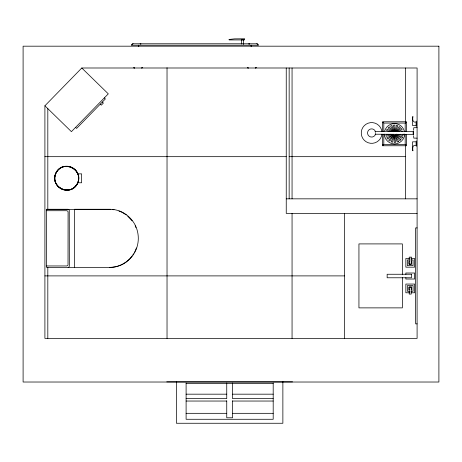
<?xml version="1.0" encoding="UTF-8"?>
<svg xmlns="http://www.w3.org/2000/svg" width="462" height="462" viewBox="0 0 462 462"><rect width="100%" height="100%" fill="white"/><g stroke="black" fill="none" stroke-linecap="round" stroke-linejoin="round"><path stroke-width="0.69" d="M394.6 131.664L394.935 125.063L393.485 125.179L394.242 131.606M403.13 134.067L403.026 135.516L396.552 134.188M375.566 133.46L375.589 132.715M244.404 39.813L244.375 38.854M394.998 131.653L396.5 125.358L397.898 125.745L395.576 131.22M77.714 182.779C83.778 168.561 61.486 159.326 55.717 173.666C49.653 187.89 71.945 197.124 77.714 182.779L81.63 182.779L81.63 173.862L77.795 173.862M77.114 184.228C85.048 170.807 63.975 158.639 56.318 172.222C48.383 185.643 69.456 197.811 77.114 184.228A12.006 12.006 0 0 1 58.997 187.422A12.006 12.006 0 0 1 58.997 169.023A12.006 12.006 0 0 1 77.114 172.222M132.889 254.88L133.558 253.771M134.223 252.662L134.887 251.553M396.09 131.352L399.266 126.559L400.45 127.408L396.835 131.266M132.144 255.925L129.666 258.893L126.282 261.844L122.482 264.218A27.905 27.905 0 0 1 109.598 267.382M44.906 105.792L81.791 67.995L417.094 67.995L417.094 338.409L44.906 338.409L44.906 105.792L71.408 131.653L108.293 93.855L81.791 67.995M397.332 131.531L401.287 128.424L402.142 129.597L398.66 131.491M401.339 131.526L402.708 131.081M393.104 134.194L386.238 136.319L385.857 134.91L391.1 134.217M68.116 267.417L68.821 267.169L69.335 266.176L69.265 210.123L68.116 209.263L46.552 209.263L46.552 267.417L109.835 267.417M416.274 121.142L416.274 126.478M416.274 140.904L416.274 146.24M133.108 43.774L132.115 44.19L131.705 45.195L258.171 45.195L257.761 44.19L256.768 43.774L133.108 43.774A1.415 1.415 0 0 0 131.71 45.195M243.249 43.278L243.283 44.271M415.881 122.032C412.526 123.054 412.358 118.711 413.011 116.591L412.52 116.69L412.52 125.514L415.881 125.589M416.175 122.522L416.175 125.092M417.094 127.674L413.779 127.714L413.634 130.013M417.094 138.155L413.779 138.115L413.634 135.822M415.881 141.794L412.531 141.846L412.52 150.693L413.011 150.791C412.358 148.677 412.526 144.329 415.881 145.351M416.175 142.29L416.175 144.86M44.906 156.676L286.244 156.676M289.154 156.676L405.463 156.676M286.244 198.839L417.094 198.839M46.552 209.413L109.598 209.413A27.905 27.905 0 0 1 110.868 209.442M46.552 210.718L66.874 210.718L67.845 211.244L68.087 211.96L68.024 265.101L66.874 265.962L46.552 265.962M417.094 213.38L286.244 213.38L286.244 67.995M417.094 227.916L415.638 227.916L415.638 323.868L417.094 323.868M409.886 258.449L405.861 258.449L405.861 267.169L414.587 267.169L414.587 258.449L411.232 258.449M409.517 259.973L407.392 259.973L407.392 265.644L413.057 265.644L413.057 259.973L410.932 259.973M409.216 261.504L408.916 261.504L408.916 264.114L411.526 264.114L411.526 261.504L411.226 261.504M44.906 275.895L344.49 275.895M409.216 289.72L408.916 289.72L408.916 287.116L411.526 287.116L411.526 289.72L411.226 289.72M409.517 291.251L407.392 291.251L407.392 285.585L413.057 285.585L413.057 291.251L410.932 291.251M409.886 292.781L405.861 292.781L405.861 284.055L414.587 284.055L414.587 292.781L411.232 292.781M166.747 381.86L292.55 381.86M186.105 383.385L273.192 383.385M186.105 394.178L226.744 394.178M232.553 394.178L273.192 394.178M186.105 398.642L226.744 398.642L226.744 383.015M273.192 398.642L232.553 398.642L232.553 383.015M186.105 401.039L226.744 401.039M232.553 401.039L273.192 401.039M186.105 413.323L226.744 413.323M232.553 413.323L273.192 413.323M244.254 38.796L234.621 38.86L228.956 39.466L229.164 39.928L244.231 39.928M389.189 131.508L386.538 130.382L387.156 129.065L391.054 131.56M122.482 212.572L126.282 214.946M127.731 216.216L132.144 220.865M391.857 131.295L388.184 127.859L389.218 126.831L392.821 131.566M104.331 97.915L105.371 98.932L76.611 128.401L75.572 127.391M102.327 102.05L103.367 103.066L101.334 105.151L100.294 104.135M393.191 131.185L390.598 126.051L391.92 125.445L393.872 131.757M413.634 130.948L413.634 134.887M406.491 131.641L406.491 121.766L382.501 121.766L382.501 131.641M406.491 134.465L406.491 145.755L382.501 145.755L382.501 134.465M405.861 274.347L405.861 273.013L414.587 273.013L414.587 279.025L405.861 279.025L405.861 277.691M405.463 67.995L405.463 123.14M405.463 144.721L405.463 198.839M405.18 131.624L405.18 123.077L383.812 123.077L383.812 131.624M405.18 134.471L405.18 144.444L383.812 144.444L383.812 134.471M402.35 274.815L402.35 243.907L358.939 243.907L358.939 307.877L402.35 307.877L402.35 277.315M375.121 131.901L375.121 131.445L413.138 131.433L413.138 134.39L375.121 134.217M344.398 213.38L344.398 338.409M292.059 67.995L292.059 198.839M292.059 213.38L292.059 338.409M289.154 67.995L289.154 198.839M282.871 381.554L282.871 423.261L176.426 423.261L176.426 381.554M273.192 383.015L273.192 419.277L186.105 419.277L186.105 383.015M251.143 45.195L251.143 46.622M243.63 44.057L243.63 39.784L241.534 39.784L241.534 44.057M232.553 400.762L232.553 417.787L226.744 417.787L226.744 400.762M167.03 67.712L167.03 338.409M138.727 45.195L138.727 46.622M74.463 267.417L74.463 209.263L109.835 209.263A27.991 27.991 0 0 1 122.759 212.433C128.09 215.286 132.444 219.768 135.204 225.138A29.603 29.603 0 0 1 135.199 251.542C132.444 256.918 128.09 261.394 122.759 264.247A27.991 27.991 0 0 1 109.835 267.417M47.817 108.628L47.817 209.823M47.817 267.273L47.817 338.409M404.666 134.015A10.176 10.176 0 0 1 394.571 143.942A10.176 10.176 0 0 1 384.326 134.176M384.731 130.885A10.176 10.176 0 0 1 404.389 131.375M375.542 134.234A4.1 4.1 0 0 1 369.3 136.336A4.1 4.1 0 0 1 369.092 129.753A4.1 4.1 0 0 1 375.456 131.456M381.941 134.269A10.378 10.378 0 0 1 366.077 141.73A10.378 10.378 0 0 1 366.077 124.203A10.378 10.378 0 0 1 381.941 131.664M112.78 209.592A27.905 27.905 0 0 1 114.039 209.771M118.971 211.036A27.905 27.905 0 0 1 121.916 212.283M136.382 247.967A29.504 29.504 0 0 1 135.164 250.97M135.164 225.82A29.504 29.504 0 0 1 135.938 227.61M256.768 43.763A1.415 1.415 0 0 1 258.166 45.195M394.444 135.204L394.184 142.469L395.634 142.331L394.444 135.204M382.865 122.459C383.402 124.122 384.165 121.281 382.865 122.459M382.877 144.849C383.408 146.512 384.17 143.67 382.877 144.849M405.278 122.453C405.815 124.116 406.572 121.275 405.278 122.453M405.266 144.843C405.74 146.529 406.606 143.717 405.266 144.843M394.178 135.181L392.619 142.198L391.216 141.834L394.178 135.181M402.5 137.018L401.905 138.346L395.72 134.523L402.5 137.018M393.711 134.991L389.836 141.043L388.64 140.217L393.711 134.991M400.895 139.57L399.878 140.61L395.385 134.898L400.895 139.57M393.335 134.644L387.618 138.998L386.781 137.809L393.335 134.644M142.394 67.7L141.539 67.995A1.415 1.415 0 0 0 142.394 67.7M249.035 43.965L248.885 44.069A1.415 1.415 0 0 1 249.74 43.763L249.035 43.965M256.219 67.7L255.359 67.995A1.415 1.415 0 0 0 256.219 67.7M398.51 141.418L397.199 142.042L394.941 135.135L398.51 141.418M438.9 46.183L23.1 46.183L23.1 382.022L438.9 382.022L438.9 46.183M411.226 257.143L409.216 257.143L409.216 264.235L411.226 264.235L411.226 257.143M411.503 274.261L387.15 274.261L387.15 277.778L411.503 277.778L411.503 274.261M411.226 286.994L409.216 286.994L409.216 294.086L411.226 294.086L411.226 286.994M140.315 43.786L140.136 43.774A1.415 1.415 0 0 1 140.991 44.069L140.315 43.786M248.337 67.995L247.482 67.7A1.415 1.415 0 0 0 248.337 68.001M134.511 67.995L133.657 67.7A1.415 1.415 0 0 0 134.511 68.001M59.465 187.67A11.908 11.908 0 0 0 78.517 179.776A11.908 11.908 0 0 0 62.156 167.227A11.908 11.908 0 0 0 59.465 187.67"/></g></svg>
